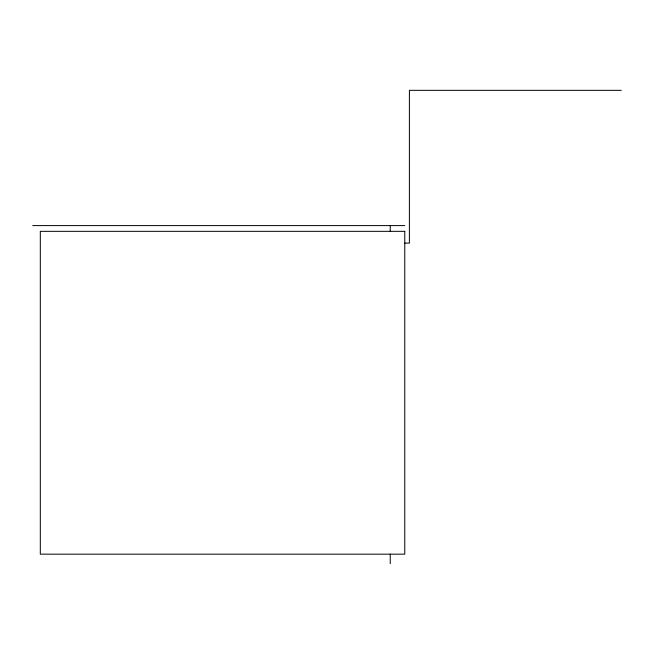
<?xml version="1.0" encoding="UTF-8"?>
<svg xmlns="http://www.w3.org/2000/svg" width="654" height="654" viewBox="0 0 654 654"><rect width="100%" height="100%" fill="white"/><g stroke="black" fill="none" stroke-linecap="round" stroke-linejoin="round"><path stroke-width="0.98" d="M621.3 90.334L409.396 90.334L409.396 243.124L404.769 243.124M32.7 225.597L404.769 225.597M390.242 225.597L390.242 231.336M390.242 554.167L390.242 563.666M404.769 231.336L40.311 231.336L40.311 554.167L404.769 554.167L404.769 231.336"/></g></svg>
